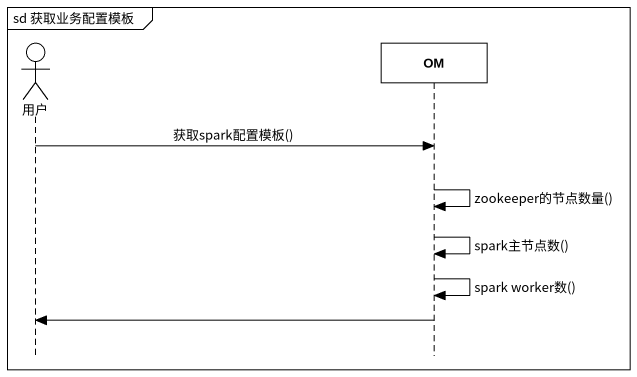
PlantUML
@startuml
mainframe sd 获取业务配置模板
hide footbox
actor 用户
participant OM

用户 -> OM : 获取spark配置模板()
OM -> OM : zookeeper的节点数量()
OM -> OM : spark主节点数()
OM -> OM : spark worker数()
OM -> 用户
@enduml
